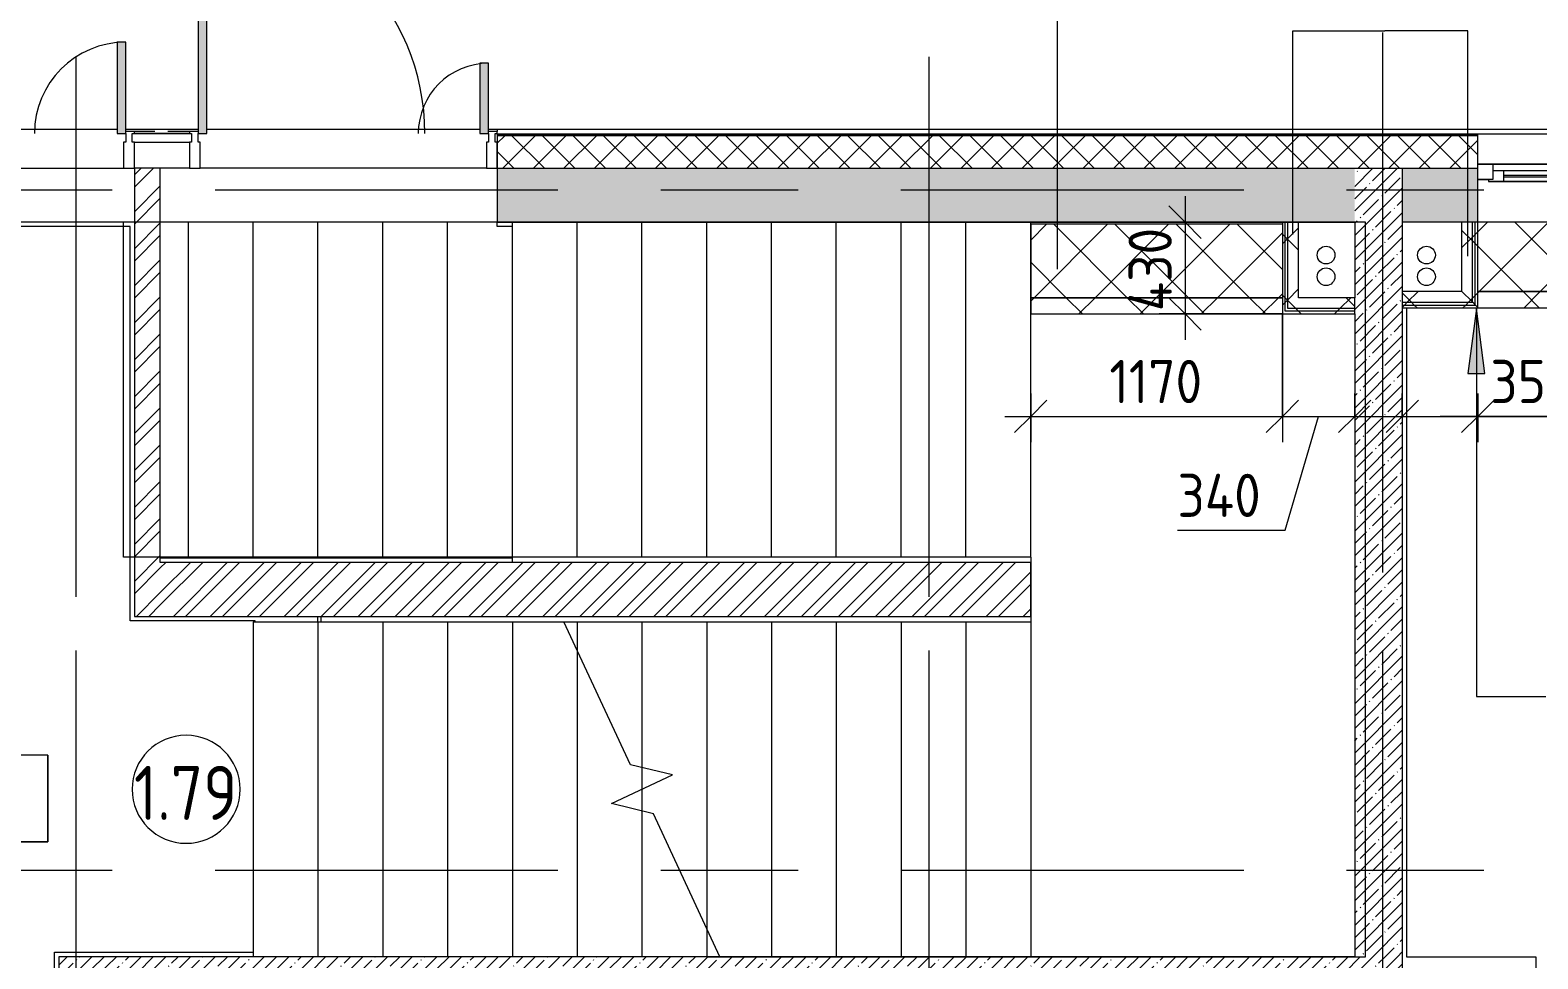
# Model space of a CAD drawing. Header units: millimetres. Extents: x 81368 to 286493, y -8553 to 29000.
# Drawn here: x 94448 to 101428, y 17740 to 22039 of the extents above; entities that cross this region are included whole.
import ezdxf

# ---------------------------------------------------------------- set-up
doc = ezdxf.new("R2010")
doc.units = ezdxf.units.MM
doc.linetypes.add('200_ШТРИХ__ш1_п0_6_', pattern=[160, 100, -60])
doc.linetypes.add('Осевая', pattern=[3175, 635, -476.25, 1587.5, -476.25])
for name, color, linetype, lineweight in [('A-ANNO-DIMS', 7, 'Continuous', 9), ('A-ANNO-DIMS-100', 7, 'Continuous', 9), ('A-AREA-IDEN', 7, 'Continuous', 9), ('A-DETL', 7, 'Continuous', 9), ('A-DETL-MBND-1', 7, '200_ШТРИХ__ш1_п0_6_', 9), ('A-GLAZ', 7, 'Continuous', 9), ('A-GLAZ-CWMG', 7, 'Continuous', 9), ('A-WALL', 7, 'Continuous', 9), ('A-WALL-1', 7, 'Continuous', 13), ('A-WALL-IDEN', 7, 'Continuous', 9), ('G-ANNO-DIMS', 7, 'Continuous', 9), ('I-WALL', 7, 'Continuous', 9), ('S-STRS', 7, 'Continuous', 9), ('S-STRS-MBND', 7, 'Continuous', 9), ('Оси', 7, 'Continuous', 9), ('Оси-2', 7, 'Осевая', 9)]:
    doc.layers.add(name, color=color, linetype=linetype, lineweight=lineweight)
for name, color, linetype, lineweight, true_color in [('A-DOOR-1', 7, 'Continuous', 9, 0xaaaaaa), ('A-DOOR-2', 7, 'Continuous', 9, 0xe2e2e2), ('A-FLOR-1', 7, 'Continuous', 9, 0xaaaaaa), ('A-WALL-2', 7, 'Continuous', 13, 0x008040), ('A-WALL-3', 7, 'Continuous', 9, 0xff80c0), ('G-ANNO-TEXT-1', 7, 'Continuous', 9, 0x3c3c3c), ('I-WALL-2', 7, 'Continuous', 9, 0x008040)]:
    doc.layers.add(name, color=color, linetype=linetype, lineweight=lineweight, true_color=true_color)
doc.styles.add('GOST Common', font='GOST_Common.ttf', dxfattribs={"width": 0.9, "height": 250})
doc.styles.add('ISOCPEUR_1', font='isocpeur.ttf', dxfattribs={"width": 0.9, "height": 200})
doc.dimstyles.new('ISO-2_0_0_9К_Средний_округл2', dxfattribs={"dimscale": 304.8, "dimtxt": 199.196235, "dimasz": 0.492126, "dimexe": 0.393701, "dimexo": 0, "dimgap": 0, "dimtad": 1, "dimdec": 0, "dimrnd": 10, "dimzin": 0, "dimdsep": 46, "dimtxsty": 'ISOCPEUR_1', "dimblk1": 'OBLIQUE', "dimblk2": 'OBLIQUE', "dimsah": 1, "dimcen": 0.09, "dimdle": 0.393701, "dimazin": 0, "dimtfac": 1, "dimtdec": 4, "dimtix": 1, "dimtmove": 0, "dimatfit": 3, "dimfxl": 1, "dimtvp": 1, "dimtolj": 1, "dimtzin": 0, "dimarcsym": 2})
doc.dimstyles.new('ISO-2_0_0_9К_Средний_округл2_1', dxfattribs={"dimscale": 304.8, "dimtxt": 199.196235, "dimasz": 0.492126, "dimexe": 0.393701, "dimexo": 0, "dimgap": 0, "dimtad": 1, "dimdec": 0, "dimrnd": 10, "dimzin": 0, "dimdsep": 46, "dimtxsty": 'ISOCPEUR_1', "dimblk1": 'OBLIQUE', "dimblk2": 'OBLIQUE', "dimsah": 1, "dimcen": 0.09, "dimdle": 0.393701, "dimazin": 0, "dimtfac": 1, "dimtdec": 4, "dimtix": 1, "dimtmove": 1, "dimatfit": 3, "dimfxl": 1, "dimtvp": 1, "dimtolj": 1, "dimtzin": 0, "dimarcsym": 2})
pattern_1 = [(45, (0, 0), (-57.024626, 57.024626), []), (45, (57.025, 0), (-57.024626, 57.024626), [100.806, -20.161, 3.353, -16.808])]
pattern_2 = [(45, (0, 0), (-85.53659, 85.53659), []), (45, (57.02, 0), (-85.53659, 85.53659), [])]
pattern_3 = [(45, (0, 0), (-141.42136, 141.42136), []), (135, (0, 0), (-141.42136, -141.42136), [])]
pattern_4 = [(225, (225675.04, 20845.03), (141.42136, -141.42136), []), (315, (225675.04, 20845.03), (141.42136, 141.42136), [])]

# ---------------------------------------------------------------- blocks, each defined once
blk = doc.blocks.new('120_Окно_СКБ_2Ст_Фрамуга сверху - 120_Окно_СКБ_2Ст_2300х2500_h_ ДОО-23103760-План монтажа стен и перегородок 1 этажа в осях 23_1-33')
at = {"layer": 'A-GLAZ'}
for p, q in [((-1150, -127), (-1150, -57)), ((-1150, -57), (-1080, -57)), ((1150, -57), (-1150, -57)), ((-1080, -57), (-1080, -127)), ((-1080, -57), (1080, -57)), ((520, -127), (520, -57)), ((520, -57), (590, -57)), ((590, -57), (590, -127)), ((1080, -127), (1080, -57)), ((1080, -57), (1150, -57)), ((1150, -57), (1150, -127)), ((-1080, -127), (-1150, -127)), ((-1150, -127), (-1100, -127)), ((-1080, -127), (-1100, -127)), ((-1100, -127), (-1100, -137)), ((-1100, -137), (540, -137)), ((540, -137), (-1100, -137)), ((520, -87), (-1080, -87)), ((-1080, -87), (-1080, -127)), ((-1030, -137), (-1030, -87)), ((-1030, -107), (470, -107)), ((470, -117), (-1030, -117)), ((470, -137), (470, -87)), ((520, -127), (520, -87)), ((590, -127), (520, -127)), ((540, -127), (520, -127)), ((540, -127), (570, -127)), ((540, -127), (570, -127)), ((540, -137), (540, -127)), ((590, -127), (570, -127)), ((570, -127), (570, -137)), ((570, -137), (1100, -137)), ((1100, -137), (570, -137)), ((1080, -87), (590, -87)), ((590, -87), (590, -127)), ((640, -137), (640, -87)), ((640, -107), (1030, -107)), ((1030, -117), (640, -117)), ((1030, -137), (1030, -87)), ((1080, -127), (1080, -87)), ((1150, -127), (1080, -127)), ((1100, -127), (1080, -127)), ((1100, -127), (1150, -127)), ((1100, -137), (1100, -127))]:
    blk.add_line(p, q, dxfattribs=at)
blk = doc.blocks.new('DRS_ДПУ_распашная__2Ст_Прямоугольная1 - ВН-4_ Нр_ДО_1500х2200 глухая-26741401-План монтажа стен и перегородок 1 этажа в осях 23_1-33')
at = {"layer": 'A-DOOR-2'}
for points in [[(-730, 0), (-730, 1050), (-770, 1050), (-770, 0)], [(730, 0), (770, 0), (770, 423.1), (730, 423.1)]]:
    blk.add_hatch(color=256, dxfattribs=at).paths.add_polyline_path(points)
at = {"layer": 'A-DOOR-1'}
for p, q in [((-770, 1050), (-770, 0)), ((-730, 1050), (-770, 1050)), ((-730, 0), (-730, 1050)), ((770, 423.1), (730, 423.1)), ((730, 423.1), (730, 0)), ((770, 0), (770, 423.1)), ((-770, 0), (-730, 0)), ((730, 0), (770, 0))]:
    blk.add_line(p, q, dxfattribs=at)
for centre, radius, start, end in [((-770, 0), 1050, 360, 90), ((770, 0), 423.1, 90, 180)]:
    blk.add_arc(centre, radius, start, end, dxfattribs=at)
blk = doc.blocks.new('Прямоугольный импост - Импост структурный с накладкой - 170мм-22855209-План монтажа стен и перегородок 1 этажа в осях 23_1-33')
at = {"layer": 'A-GLAZ-CWMG'}
for p, q in [((-50, 40), (-50, 160)), ((-50, 160), (0, 160)), ((0, 160), (0, 40)), ((-40, 40), (-50, 40)), ((-40, 0), (-40, 40)), ((-10, 40), (-10, 0)), ((0, 40), (-10, 40)), ((-10, 0), (0, 0)), ((0, 0), (0, -10)), ((0, -10), (-40, -10))]:
    blk.add_line(p, q, dxfattribs=at)
blk = doc.blocks.new('PNS_Панель прямоугольная - Нр_Металл - 40мм-23713233-План монтажа стен и перегородок 1 этажа в осях 23_1-33')
at = {"layer": 'A-GLAZ'}
for p, q in [((-137.5, 0), (137.5, 0)), ((127.5, 0), (-127.5, 0)), ((-127.5, -40), (127.5, -40))]:
    blk.add_line(p, q, dxfattribs=at)
blk = doc.blocks.new('Прямоугольный импост - Импост структурный с накладкой - 170мм-22855551-План монтажа стен и перегородок 1 этажа в осях 23_1-33')
at = {"layer": 'A-DETL-MBND-1'}
blk.add_line((95185, 21570), (94930, 21570), dxfattribs=at)
blk = doc.blocks.new('Прямоугольный импост - Импост структурный с накладкой - 170мм-22855665-План монтажа стен и перегородок 1 этажа в осях 23_1-33')
at = {"layer": 'A-GLAZ-CWMG'}
for p, q in [((-25, 40), (-25, 160)), ((-25, 160), (25, 160)), ((25, 160), (25, 40)), ((-15, 40), (-25, 40)), ((-25, -10), (-25, 0)), ((-25, 0), (-15, 0)), ((-15, 0), (-15, 40)), ((15, 40), (15, 0)), ((25, 40), (15, 40)), ((15, -10), (-25, -10))]:
    blk.add_line(p, q, dxfattribs=at)
blk = doc.blocks.new('Прямоугольный импост - Импост структурный с накладкой - 170мм-V14-План монтажа стен и перегородок 1 этажа в осях 23_1-33')
at = {"layer": 'A-GLAZ-CWMG'}
for p, q in [((-25, 40), (-25, 160)), ((-25, 160), (25, 160)), ((25, 160), (25, 40)), ((-15, 40), (-25, 40)), ((-15, 0), (-15, 40)), ((15, 40), (15, 0)), ((25, 40), (15, 40)), ((15, 0), (25, 0)), ((25, 0), (25, -10)), ((25, -10), (-15, -10))]:
    blk.add_line(p, q, dxfattribs=at)
blk = doc.blocks.new('DRS_ДПУ_распашная__2Ст_Прямоугольная1 - ВН-4_ Нр_ДО_1500х2200 глухая-26857260-План монтажа стен и перегородок 1 этажа в осях 23_1-33')
at = {"layer": 'A-DOOR-2'}
for points in [[(-632.5, 0), (-632.5, 1050), (-672.5, 1050), (-672.5, 0)], [(632.5, 0), (672.5, 0), (672.5, 325.6), (632.5, 325.6)]]:
    blk.add_hatch(color=256, dxfattribs=at).paths.add_polyline_path(points)
at = {"layer": 'A-DOOR-1'}
for p, q in [((-672.5, 1050), (-672.5, 0)), ((-632.5, 1050), (-672.5, 1050)), ((-632.5, 0), (-632.5, 1050)), ((672.5, 325.6), (632.5, 325.6)), ((632.5, 325.6), (632.5, 0)), ((672.5, 0), (672.5, 325.6)), ((-672.5, 0), (-632.5, 0)), ((632.5, 0), (672.5, 0))]:
    blk.add_line(p, q, dxfattribs=at)
for centre, radius, start, end in [((-672.5, 0), 1050, 360, 90), ((672.5, 0), 325.6, 90, 180)]:
    blk.add_arc(centre, radius, start, end, dxfattribs=at)
blk = doc.blocks.new('Зашивка приборов отопления - Зашивка приборов отопления-33267402-План монтажа стен и перегородок 1 этажа в осях 23_1-33')
at = {"layer": 'A-WALL-3'}
h = blk.add_hatch(dxfattribs=at)
h.set_pattern_fill('FP_63', color=256, style=0, pattern_type=2)
h.set_pattern_definition(pattern_3)
h.paths.add_polyline_path([(107828.2, 20829), (108150, 20829), (108150, 21150), (106050, 21150), (106050, 20900), (105550, 20900), (105550, 21150), (101150, 21150), (101150, 20829), (107662, 20829)])
h = blk.add_hatch(dxfattribs=at)
h.set_pattern_fill('FP_63', color=256, style=0, pattern_type=2)
h.set_pattern_definition(pattern_3)
h.paths.add_polyline_path([(104836.7, 20754), (108150, 20754), (108150, 20829), (101150, 20829), (101150, 20754), (104670.5, 20754)])
for p, q in [((103450, 21150), (101150, 21150)), ((101150, 20829), (108150, 20829)), ((108150, 20829), (101150, 20829)), ((101150, 20754), (108150, 20754))]:
    blk.add_line(p, q, dxfattribs=at)
blk = doc.blocks.new('Зашивка приборов отопления32 - Зашивка приборов отопления-33323791-План монтажа стен и перегородок 1 этажа в осях 23_1-33')
at = {"layer": 'A-WALL-3'}
h = blk.add_hatch(dxfattribs=at)
h.set_pattern_fill('FP_65', color=256, style=0, pattern_type=2)
h.set_pattern_definition(pattern_4)
h.paths.add_polyline_path([(125430, 120), (125430, 45), (126595, 45), (126595, 120), (125491.8, 120)])
h = blk.add_hatch(dxfattribs=at)
h.set_pattern_fill('FP_65', color=256, style=0, pattern_type=2)
h.set_pattern_definition(pattern_4)
h.paths.add_polyline_path([(125824.2, 45), (125430, 45), (125430, -295), (126595, -295), (126595, 45), (126156.6, 45)])
for p, q in [((126595, 120), (125430, 120)), ((126595, 45), (126595, 120)), ((126595, 45), (125430, 45)), ((125430, 45), (126595, 45)), ((126595, -295), (126595, 45)), ((125430, -295), (126595, -295))]:
    blk.add_line(p, q, dxfattribs=at)
blk = doc.blocks.new('Марка_Помещения - Номер-25198446-План монтажа стен и перегородок 1 этажа в осях 23_1-33')
at = {"layer": 'A-AREA-IDEN'}
for start, end in [(360, 180), (180, 360)]:
    blk.add_arc((0, 0), 2.5, start, end, dxfattribs=at)
blk = doc.blocks.new('DIMBLOCK48-План монтажа стен и перегородок 1 этажа в осях 23_1-33')
at = {"layer": 'A-ANNO-DIMS-100', "lineweight": 20}
for p, q in [((99794.5, 21150), (99719.5, 21225)), ((99794.5, 21150), (99869.5, 21075)), ((99794.5, 20725), (99719.5, 20800)), ((99794.5, 20725), (99869.5, 20650))]:
    blk.add_line(p, q, dxfattribs=at)
at = {"layer": 'A-ANNO-DIMS-100'}
for p, q in [((99794.5, 21270), (99794.5, 20605)), ((99900.5, 21150), (99674.5, 21150)), ((99794.5, 21150), (99900.5, 21150)), ((100245, 20725), (99674.5, 20725)), ((99794.5, 20725), (100245, 20725))]:
    blk.add_line(p, q, dxfattribs=at)
at = {"layer": 'A-ANNO-DIMS-100', "color": 0, "insert": (99533.2, 20738.3), "char_height": 200, "width": 478.071, "attachment_point": 1, "rotation": 90, "line_spacing_factor": 1.149209, "style": 'ISOCPEUR_1'}
blk.add_mtext('430', dxfattribs=at)
blk = doc.blocks.new('_Oblique')
at = {"color": 0, "linetype": 'ByBlock', "lineweight": -2}
blk.add_line((-0.5, -0.5), (0.5, 0.5), dxfattribs=at)
blk = doc.blocks.new('DIMBLOCK49-План монтажа стен и перегородок 1 этажа в осях 23_1-33')
at = {"layer": 'A-ANNO-DIMS-100'}
for p, q in [((100245, 20725), (100245, 20131.1)), ((100245, 20251.1), (100245, 20725)), ((99080, 20357.2), (99080, 20131.1)), ((99080, 20251.1), (99080, 20357.2)), ((98960, 20251.1), (100245, 20251.1))]:
    blk.add_line(p, q, dxfattribs=at)
at = {"layer": 'A-ANNO-DIMS-100', "lineweight": 20}
for p, q in [((99080, 20251.1), (99155, 20326.1)), ((100245, 20251.1), (100320, 20326.1)), ((99080, 20251.1), (99005, 20176.1)), ((100245, 20251.1), (100170, 20176.1))]:
    blk.add_line(p, q, dxfattribs=at)
at = {"layer": 'A-ANNO-DIMS-100', "color": 0, "insert": (99444.2, 20512.4), "char_height": 200, "width": 524.039, "attachment_point": 1, "line_spacing_factor": 1.149209, "style": 'ISOCPEUR_1'}
blk.add_mtext('1170', dxfattribs=at)
blk = doc.blocks.new('DIMBLOCK50-План монтажа стен и перегородок 1 этажа в осях 23_1-33')
at = {"layer": 'A-ANNO-DIMS-100'}
for p, q in [((100245, 20725), (100245, 20131.1)), ((100245, 20251.1), (100245, 20725)), ((100580, 20357.2), (100580, 20131.1)), ((100580, 20251.1), (100580, 20357.2)), ((100245, 20251.1), (100700, 20251.1)), ((100258, 19724), (100412.5, 20251.1)), ((99759.6, 19724), (100258, 19724))]:
    blk.add_line(p, q, dxfattribs=at)
at = {"layer": 'A-ANNO-DIMS-100', "lineweight": 20}
for p, q in [((100245, 20251.1), (100320, 20326.1)), ((100580, 20251.1), (100655, 20326.1)), ((100245, 20251.1), (100170, 20176.1)), ((100580, 20251.1), (100505, 20176.1))]:
    blk.add_line(p, q, dxfattribs=at)
at = {"layer": 'A-ANNO-DIMS-100', "color": 0, "insert": (99759.6, 19985.3), "char_height": 200, "width": 478.071, "attachment_point": 1, "line_spacing_factor": 1.149209, "style": 'ISOCPEUR_1'}
blk.add_mtext('340', dxfattribs=at)
blk = doc.blocks.new('Высотные отметки - 10х4_h_-17668695-План монтажа стен и перегородок 1 этажа в осях 23_1-33')
at = {"layer": 'G-ANNO-DIMS'}
for p, q in [((-5, 4), (-5, 0)), ((5, 4), (-5, 4)), ((5, 4), (-5, 4)), ((-5, 4), (-5, 0)), ((5, 4), (5, 0)), ((5, 0), (5, 4)), ((5, 0), (-5, 0)), ((-5, 0), (5, 0))]:
    blk.add_line(p, q, dxfattribs=at)
blk = doc.blocks.new('DIMBLOCK51-План монтажа стен и перегородок 1 этажа в осях 23_1-33')
at = {"layer": 'A-ANNO-DIMS-100'}
for p, q in [((100800, 20357.2), (100800, 20131.1)), ((100800, 20251.1), (100800, 20357.2)), ((101150, 20357.2), (101150, 20131.1)), ((101150, 20251.1), (101150, 20357.2)), ((100680, 20251.1), (101150, 20251.1)), ((101107.7, 20251.1), (100975, 20251.1)), ((101586.9, 20251.1), (101107.7, 20251.1))]:
    blk.add_line(p, q, dxfattribs=at)
at = {"layer": 'A-ANNO-DIMS-100', "lineweight": 20}
for p, q in [((100800, 20251.1), (100875, 20326.1)), ((101150, 20251.1), (101225, 20326.1)), ((100800, 20251.1), (100725, 20176.1)), ((101150, 20251.1), (101075, 20176.1))]:
    blk.add_line(p, q, dxfattribs=at)
at = {"layer": 'A-ANNO-DIMS-100', "color": 0, "insert": (101207.7, 20512.4), "char_height": 200, "width": 455.087, "attachment_point": 1, "line_spacing_factor": 1.149209, "style": 'ISOCPEUR_1'}
blk.add_mtext('350', dxfattribs=at)
blk = doc.blocks.new('DIMBLOCK52-План монтажа стен и перегородок 1 этажа в осях 23_1-33')
at = {"layer": 'A-ANNO-DIMS-100'}
for p, q in [((105550, 20578), (105550, 20131.1)), ((105550, 20251.1), (105550, 20578)), ((101150, 20357.2), (101150, 20131.1)), ((101150, 20251.1), (101150, 20357.2)), ((101150, 20251.1), (105550, 20251.1))]:
    blk.add_line(p, q, dxfattribs=at)
at = {"layer": 'A-ANNO-DIMS-100', "lineweight": 20}
for p, q in [((101150, 20251.1), (101225, 20326.1)), ((105550, 20251.1), (105625, 20326.1)), ((101150, 20251.1), (101075, 20176.1)), ((105550, 20251.1), (105475, 20176.1))]:
    blk.add_line(p, q, dxfattribs=at)
at = {"layer": 'A-ANNO-DIMS-100', "color": 0, "insert": (103078, 20512.4), "char_height": 200, "width": 652.751, "attachment_point": 1, "line_spacing_factor": 1.149209, "style": 'ISOCPEUR_1'}
blk.add_mtext('4400', dxfattribs=at)

msp = doc.modelspace()

# ---------------------------------------------------------------- hatches: boundary and pattern name
at = {"layer": 'A-WALL'}
h = msp.add_hatch(dxfattribs=at)
h.set_pattern_fill('FP_5', color=256, style=0, pattern_type=2)
h.set_pattern_definition([(45, (0, 0), (-70.71068, 70.71068), []), (135, (0, 0), (-70.71068, -70.71068), [])])
h.paths.add_polyline_path([(111235.1, 21400), (111126.6, 21550), (110941.5, 21550), (111050, 21400), (111152.1, 21400)])
h.paths.add_polyline_path([(110803.2, 21400), (110694.6, 21550), (109950, 21550), (109950, 21400), (110487.3, 21400)])
h.paths.add_polyline_path([(108825.4, 21400), (109050, 21400), (109050, 21550), (107750, 21550), (107750, 21400), (108493, 21400)])
h.paths.add_polyline_path([(106850, 21400), (106850, 21550), (105550, 21550), (105550, 21400), (106831, 21400)])
h.paths.add_polyline_path([(104650, 21400), (104650, 21550), (103450, 21550), (103450, 21400), (104504.3, 21400)])
h.paths.add_polyline_path([(101150, 21400), (101150, 21550), (96610, 21550), (96610, 21400), (100800, 21400)])
h.paths.add_polyline_path([(93310, 21400), (93310, 21550), (93060, 21550), (93060, 21400), (93203, 21400)])
at = {"layer": 'G-ANNO-TEXT-1'}
msp.add_hatch(color=256, dxfattribs=at).paths.add_polyline_path([(101143.5, 20750.2), (101104.1, 20450.2), (101183, 20450.2)])
at = {"layer": 'I-WALL'}
h = msp.add_hatch(dxfattribs=at)
h.set_pattern_fill('FP_2', color=256, style=0, pattern_type=2)
h.set_pattern_definition(pattern_1)
h.paths.add_polyline_path([(100349.4, 21150), (100580, 21150), (100580, 21400), (96610, 21400), (96610, 21150), (100183.2, 21150)])
h.paths.add_polyline_path([(93310, 21150), (93310, 21400), (93060, 21400), (93060, 21150), (93203, 21150)])
h = msp.add_hatch(dxfattribs=at)
h.set_pattern_fill('FP_40', color=256, style=0, pattern_type=2)
h.set_pattern_definition(pattern_2)
h.paths.add_polyline_path([(95050, 19325), (95050, 21400), (94930, 21400), (94930, 19325)])
h = msp.add_hatch(dxfattribs=at)
h.set_pattern_fill('FP_2', color=256, style=0, pattern_type=2)
h.set_pattern_definition(pattern_1)
h.paths.add_polyline_path([(100580, 17750), (100800, 17750), (100800, 21400), (100580, 21400), (100580, 18488.4)])
h = msp.add_hatch(dxfattribs=at)
h.set_pattern_fill('FP_2', color=256, style=0, pattern_type=2)
h.set_pattern_definition(pattern_1)
h.paths.add_polyline_path([(110350, 21150), (110350, 21400), (109950, 21400), (109950, 21150), (110154.9, 21150)])
h.paths.add_polyline_path([(109050, 21150), (109050, 21400), (107750, 21400), (107750, 21150), (108991.6, 21150)])
h.paths.add_polyline_path([(106850, 21150), (106850, 21400), (106050, 21400), (106050, 21150), (106831, 21150)])
h.paths.add_polyline_path([(104650, 21150), (104650, 21400), (103450, 21400), (103450, 21150), (104504.3, 21150)])
h.paths.add_polyline_path([(100800, 21150), (101150, 21150), (101150, 21400), (100800, 21400)])
h = msp.add_hatch(dxfattribs=at)
h.set_pattern_fill('FP_40', color=256, style=0, pattern_type=2)
h.set_pattern_definition(pattern_2)
h.paths.add_polyline_path([(99080, 19325), (99080, 19575), (95050, 19575), (95050, 19325), (97856.5, 19325)])
h = msp.add_hatch(dxfattribs=at)
h.set_pattern_fill('FP_2', color=256, style=0, pattern_type=2)
h.set_pattern_definition(pattern_1)
h.paths.add_polyline_path([(94800, 13620), (94800, 17750), (94580, 17750), (94580, 13620)])
h = msp.add_hatch(dxfattribs=at)
h.set_pattern_fill('FP_2', color=256, style=0, pattern_type=2)
h.set_pattern_definition(pattern_1)
h.paths.add_polyline_path([(100108, 17530), (100800, 17530), (100800, 17750), (94800, 17750), (94800, 17530), (98720, 17530)])
at = {"layer": 'I-WALL-2'}
h = msp.add_hatch(dxfattribs=at)
h.set_pattern_fill('FP_63', color=256, style=0, pattern_type=2)
h.set_pattern_definition(pattern_3)
h.paths.add_polyline_path([(100257.5, 20725), (100257.5, 21150), (100245, 21150), (100245, 20725)])
h = msp.add_hatch(dxfattribs=at)
h.set_pattern_fill('FP_63', color=256, style=0, pattern_type=2)
h.set_pattern_definition(pattern_3)
h.paths.add_polyline_path([(100270, 20737.5), (100270, 21150), (100257.5, 21150), (100257.5, 20737.5)])
h = msp.add_hatch(dxfattribs=at)
h.set_pattern_fill('FP_63', color=256, style=0, pattern_type=2)
h.set_pattern_definition(pattern_3)
h.paths.add_polyline_path([(100270, 20750), (100320, 20750), (100320, 21150), (100270, 21150), (100270, 20771.9)])
h = msp.add_hatch(dxfattribs=at)
h.set_pattern_fill('FP_63', color=256, style=0, pattern_type=2)
h.set_pattern_definition(pattern_3)
h.paths.add_polyline_path([(101125, 20779), (101125, 21150), (101075, 21150), (101075, 20779)])
h = msp.add_hatch(dxfattribs=at)
h.set_pattern_fill('FP_63', color=256, style=0, pattern_type=2)
h.set_pattern_definition(pattern_3)
h.paths.add_polyline_path([(101137.5, 20766.5), (101137.5, 21150), (101125, 21150), (101125, 20766.5)])
h = msp.add_hatch(dxfattribs=at)
h.set_pattern_fill('FP_63', color=256, style=0, pattern_type=2)
h.set_pattern_definition(pattern_3)
h.paths.add_polyline_path([(101150, 20754), (101150, 21150), (101137.5, 21150), (101137.5, 20754)])
h = msp.add_hatch(dxfattribs=at)
h.set_pattern_fill('FP_63', color=256, style=0, pattern_type=2)
h.set_pattern_definition(pattern_3)
h.paths.add_polyline_path([(100800, 20779), (101075, 20779), (101075, 20829), (100800, 20829)])
h = msp.add_hatch(dxfattribs=at)
h.set_pattern_fill('FP_63', color=256, style=0, pattern_type=2)
h.set_pattern_definition(pattern_3)
h.paths.add_polyline_path([(100580, 20725), (100580, 20737.5), (100257.5, 20737.5), (100257.5, 20725), (100515.6, 20725)])
h = msp.add_hatch(dxfattribs=at)
h.set_pattern_fill('FP_63', color=256, style=0, pattern_type=2)
h.set_pattern_definition(pattern_3)
h.paths.add_polyline_path([(100349.4, 20737.5), (100580, 20737.5), (100580, 20750), (100270, 20750), (100270, 20737.5), (100320, 20737.5)])
h = msp.add_hatch(dxfattribs=at)
h.set_pattern_fill('FP_63', color=256, style=0, pattern_type=2)
h.set_pattern_definition(pattern_3)
h.paths.add_polyline_path([(100349.4, 20750), (100580, 20750), (100580, 20800), (100320, 20800), (100320, 20750)])
h = msp.add_hatch(dxfattribs=at)
h.set_pattern_fill('FP_63', color=256, style=0, pattern_type=2)
h.set_pattern_definition(pattern_3)
h.paths.add_polyline_path([(100800, 20766.5), (101125, 20766.5), (101125, 20779), (100800, 20779)])
h = msp.add_hatch(dxfattribs=at)
h.set_pattern_fill('FP_63', color=256, style=0, pattern_type=2)
h.set_pattern_definition(pattern_3)
h.paths.add_polyline_path([(100848, 20754), (101137.5, 20754), (101137.5, 20766.5), (100800, 20766.5), (100800, 20754)])

# ---------------------------------------------------------------- linework, layer by layer
at = {"layer": 'A-DETL'}
for centre in [(100447.4, 20997.6), (100912.4, 20997.6), (100447.4, 20897.6), (100912.4, 20897.6)]:
    msp.add_circle(centre, 41, dxfattribs=at)
at = {"layer": 'A-FLOR-1'}
for p, q in [((95185, 21400), (95050, 21400)), ((96560, 21400), (95235, 21400)), ((94910, 21130), (93050, 21130)), ((94930, 21150), (93310, 21150)), ((94910, 19304), (94910, 21130)), ((96610, 21129.5), (96610, 21150)), ((96680, 21129.5), (96610, 21129.5)), ((96680, 19575), (96680, 21129.5)), ((100820, 20754), (100820, 17750)), ((95050, 19595.5), (96680, 19595.5)), ((95490, 19304), (94910, 19304)), ((95490, 19300), (95490, 19304)), ((95780, 19300), (95780, 19325)), ((95795, 19300), (95795, 19325)), ((94560, 13620), (94560, 17770.5)), ((94560, 17770.5), (95480, 17770.5)), ((100820, 17750), (101418, 17750)), ((101418, 17750), (101418, 15165))]:
    msp.add_line(p, q, dxfattribs=at)
at = {"layer": 'A-WALL'}
for p, q in [((93390, 21580), (94850, 21580)), ((94890, 21580), (95225, 21580)), ((95265, 21580), (96530, 21580)), ((96570, 21580), (111141.9, 21580)), ((96610, 21580), (96610, 21570)), ((96610, 21560), (96610, 21400)), ((105550, 21558), (96610, 21558)), ((101150, 21400), (101150, 21558)), ((100580, 21400), (100800, 21400))]:
    msp.add_line(p, q, dxfattribs=at)
at = {"layer": 'A-WALL-1'}
for p, q in [((101150, 21553), (96610, 21553)), ((101150, 21550), (96610, 21550)), ((96610, 21400), (100580, 21400)), ((100800, 21400), (101150, 21400))]:
    msp.add_line(p, q, dxfattribs=at)
at = {"layer": 'A-WALL-2'}
for p, q in [((100257.5, 20737.5), (100257.5, 21150)), ((100270, 20750), (100270, 21150)), ((101125, 20779), (101125, 21150)), ((101137.5, 20766.5), (101137.5, 21150)), ((100800, 20829), (100800, 20754)), ((100580, 20737.5), (100257.5, 20737.5)), ((100580, 20750), (100270, 20750)), ((100580, 20725), (100580, 20800)), ((100800, 20779), (101125, 20779)), ((100800, 20766.5), (101137.5, 20766.5))]:
    msp.add_line(p, q, dxfattribs=at)
at = {"layer": 'A-WALL-IDEN'}
for p, q in [((99204.5, 20932.5), (99204.5, 22367.3)), ((100293.6, 22036.2), (100719, 22036.2)), ((100293.6, 21092.2), (100293.6, 22036.2)), ((101103.2, 22036.2), (100719, 22036.2)), ((101103.2, 20992.1), (101103.2, 22036.2))]:
    msp.add_line(p, q, dxfattribs=at)
at = {"layer": 'G-ANNO-TEXT-1'}
for p, q in [((101143.5, 20750.2), (101104.1, 20450.2)), ((101183, 20450.2), (101143.5, 20750.2)), ((101143.5, 20750.2), (101143.5, 18953.7)), ((101104.1, 20450.2), (101183, 20450.2)), ((101143.5, 18953.7), (101399.8, 18953.7)), ((101399.8, 18953.7), (101465.3, 18953.7))]:
    msp.add_line(p, q, dxfattribs=at)
at = {"layer": 'I-WALL'}
for p, q in [((93360, 21400), (94880, 21400)), ((95050, 21400), (94930, 21400)), ((94930, 21400), (94930, 19325)), ((95050, 19575), (95050, 21400)), ((96610, 21400), (96610, 21150)), ((100800, 21400), (100800, 20829)), ((96610, 21150), (100580, 21150)), ((100580, 21150), (100580, 20800)), ((105550, 21150), (100800, 21150)), ((100800, 20754), (100800, 17530)), ((100580, 20725), (100580, 17750)), ((99080, 19575), (95050, 19575)), ((99080, 19325), (99080, 19575)), ((94930, 19325), (99080, 19325)), ((94580, 17750), (94580, 13620)), ((100580, 17750), (94580, 17750))]:
    msp.add_line(p, q, dxfattribs=at)
at = {"layer": 'I-WALL-2'}
for p, q in [((101150, 20754), (101150, 21400)), ((100245, 21150), (100245, 20725)), ((100320, 20800), (100320, 21150)), ((101075, 21150), (101075, 20829)), ((101075, 20829), (100800, 20829)), ((100580, 20800), (100320, 20800)), ((100800, 20754), (101150, 20754)), ((100245, 20725), (100580, 20725))]:
    msp.add_line(p, q, dxfattribs=at)
at = {"layer": 'S-STRS'}
for p, q in [((96680, 19600), (96680, 21150)), ((96980, 19600), (96980, 21150)), ((96980, 19600), (96980, 21150)), ((97280, 19600), (97280, 21150)), ((97280, 19600), (97280, 21150)), ((97580, 19600), (97580, 21150)), ((97580, 19600), (97580, 21150)), ((97880, 19600), (97880, 21150)), ((97880, 19600), (97880, 21150)), ((98180, 19600), (98180, 21150)), ((98180, 19600), (98180, 21150)), ((98480, 19600), (98480, 21150)), ((98480, 19600), (98480, 21150)), ((98780, 19600), (98780, 21150)), ((98780, 19600), (98780, 21150)), ((99080, 21140), (99080, 21150)), ((99080, 21140), (99080, 21150)), ((99080, 19600), (99080, 20725)), ((99080, 19600), (99080, 20725)), ((96980, 19600), (96680, 19600)), ((97280, 19600), (96980, 19600)), ((97580, 19600), (97280, 19600)), ((97880, 19600), (97580, 19600)), ((98180, 19600), (97880, 19600)), ((98480, 19600), (98180, 19600)), ((98780, 19600), (98480, 19600)), ((99080, 19600), (98780, 19600)), ((99080, 19600), (99080, 19575)), ((95480, 19300), (95480, 17750)), ((95480, 19300), (95780, 19300)), ((95480, 19300), (95480, 17750)), ((95780, 19300), (96080, 19300)), ((95780, 19300), (95780, 17750)), ((95780, 19300), (95780, 17750)), ((96080, 19300), (96380, 19300)), ((96080, 19300), (96080, 17750)), ((96080, 19300), (96080, 17750)), ((96380, 19300), (96680, 19300)), ((96380, 19300), (96380, 17750)), ((96380, 19300), (96380, 17750)), ((96680, 19300), (96918.6, 19300)), ((96680, 19300), (96680, 17750)), ((96680, 19300), (96680, 17750)), ((96918.6, 19300), (96980, 19300)), ((96980, 19300), (97280, 19300)), ((96980, 19300), (96980, 19168.4)), ((96980, 19300), (96980, 19168.4)), ((97280, 19300), (97580, 19300)), ((97280, 19300), (97280, 18625.4)), ((97280, 19300), (97280, 18625.4)), ((97580, 19300), (97880, 19300)), ((97580, 19300), (97580, 17881.6)), ((97580, 19300), (97580, 17881.6)), ((97880, 19300), (98180, 19300)), ((97880, 19300), (97880, 17750)), ((97880, 19300), (97880, 17750)), ((98180, 19300), (98480, 19300)), ((98180, 19300), (98180, 17750)), ((98180, 19300), (98180, 17750)), ((98480, 19300), (98780, 19300)), ((98480, 19300), (98480, 17750)), ((98480, 19300), (98480, 17750)), ((98780, 19300), (99080, 19300)), ((98780, 19300), (98780, 17750)), ((98780, 19300), (98780, 17750)), ((99080, 19325), (99080, 19300)), ((99080, 19300), (99080, 17750)), ((96980, 19168.4), (96980, 17750)), ((96980, 19168.4), (96980, 17750)), ((97280, 18625.4), (97280, 18525)), ((97280, 18625.4), (97280, 18525)), ((97280, 18525), (97280, 18424.6)), ((97280, 18525), (97280, 18424.6)), ((97280, 18424.6), (97280, 17750)), ((97280, 18424.6), (97280, 17750)), ((97580, 17881.6), (97580, 17750)), ((97580, 17881.6), (97580, 17750)), ((97580, 17750), (97641.4, 17750))]:
    msp.add_line(p, q, dxfattribs=at)
at = {"layer": 'S-STRS-MBND'}
for p, q in [((94880, 19600), (94880, 21150)), ((99080, 21150), (94880, 21150)), ((95180, 19600), (95180, 21150)), ((95180, 19600), (95180, 21150)), ((95480, 19600), (95480, 21150)), ((95480, 19600), (95480, 21150)), ((95780, 19600), (95780, 21150)), ((95780, 19600), (95780, 21150)), ((96080, 19600), (96080, 21150)), ((96080, 19600), (96080, 21150)), ((96380, 19600), (96380, 21150)), ((96380, 19600), (96380, 21150)), ((96680, 19600), (96680, 21150)), ((96680, 19600), (96680, 21150)), ((96980, 19600), (96980, 21150)), ((96980, 19600), (96980, 21150)), ((97280, 19600), (97280, 21150)), ((97280, 19600), (97280, 21150)), ((97580, 19600), (97580, 21150)), ((97580, 19600), (97580, 21150)), ((97880, 19600), (97880, 21150)), ((97880, 19600), (97880, 21150)), ((98180, 19600), (98180, 21150)), ((98180, 19600), (98180, 21150)), ((98480, 19600), (98480, 21150)), ((98480, 19600), (98480, 21150)), ((98780, 19600), (98780, 21150)), ((98780, 19600), (98780, 21150)), ((100630, 21150), (99080, 21150)), ((99080, 19600), (99080, 21150)), ((99080, 19600), (99080, 21150)), ((100630, 17750), (100630, 21150)), ((99080, 19600), (94880, 19600)), ((99080, 19600), (99080, 19300)), ((96918.6, 19300), (99080, 19300)), ((97227.2, 18638.3), (96918.6, 19300)), ((96980, 19300), (96980, 19168.4)), ((96980, 19300), (96980, 19168.4)), ((97280, 19300), (97280, 18625.4)), ((97280, 19300), (97280, 18625.4)), ((97580, 19300), (97580, 17881.6)), ((97580, 19300), (97580, 17881.6)), ((97880, 19300), (97880, 17750)), ((97880, 19300), (97880, 17750)), ((98180, 19300), (98180, 17750)), ((98180, 19300), (98180, 17750)), ((98480, 19300), (98480, 17750)), ((98480, 19300), (98480, 17750)), ((98780, 19300), (98780, 17750)), ((98780, 19300), (98780, 17750)), ((99080, 19300), (99080, 17750)), ((99080, 19300), (99080, 17750)), ((97421.6, 18591), (97227.2, 18638.3)), ((97138.4, 18459), (97421.6, 18591)), ((97280, 18525), (97280, 18424.6)), ((97280, 18525), (97280, 18424.6)), ((97332.8, 18411.7), (97138.4, 18459)), ((97641.4, 17750), (97332.8, 18411.7)), ((97641.4, 17750), (99080, 17750)), ((99080, 17750), (100630, 17750))]:
    msp.add_line(p, q, dxfattribs=at)
at = {"layer": 'Оси'}
for p, q in [((100710, 19528.3), (100710, 22028.3)), ((94660, 19415.1), (94660, 21915.1)), ((98610, 19415.1), (98610, 21915.1))]:
    msp.add_line(p, q, dxfattribs=at)
at = {"layer": 'Оси-2'}
for p, q in [((84667.6, 21300), (122580, 21300)), ((100710, 593.7), (100710, 19528.3)), ((94660, 593.7), (94660, 19415.1)), ((98610, 593.7), (98610, 19415.1)), ((84667.6, 18150), (122760, 18150))]:
    msp.add_line(p, q, dxfattribs=at)

# ---------------------------------------------------------------- block references
at = {"layer": 'A-AREA-IDEN', "xscale": 99.99999999999993, "yscale": 99.99999999999993, "zscale": 99.99999999999993}
msp.add_blockref('Марка_Помещения - Номер-25198446-План монтажа стен и перегородок 1 этажа в осях 23_1-33', (95169.7, 18524.7), dxfattribs=at)
at = {"layer": 'A-DETL-MBND-1'}
msp.add_blockref('Прямоугольный импост - Импост структурный с накладкой - 170мм-22855551-План монтажа стен и перегородок 1 этажа в осях 23_1-33', (0, 0), dxfattribs=at)
at = {"layer": 'A-DOOR-1'}
for name, p in [('DRS_ДПУ_распашная__2Ст_Прямоугольная1 - ВН-4_ Нр_ДО_1500х2200 глухая-26741401-План монтажа стен и перегородок 1 этажа в осях 23_1-33', (94120, 21560)), ('DRS_ДПУ_распашная__2Ст_Прямоугольная1 - ВН-4_ Нр_ДО_1500х2200 глухая-26857260-План монтажа стен и перегородок 1 этажа в осях 23_1-33', (95897.5, 21560))]:
    msp.add_blockref(name, p, dxfattribs=at)
at = {"layer": 'A-GLAZ'}
for name, p in [('PNS_Панель прямоугольная - Нр_Металл - 40мм-23713233-План монтажа стен и перегородок 1 этажа в осях 23_1-33', (95057.5, 21560)), ('120_Окно_СКБ_2Ст_Фрамуга сверху - 120_Окно_СКБ_2Ст_2300х2500_h_ ДОО-23103760-План монтажа стен и перегородок 1 этажа в осях 23_1-33', (102300, 21475))]:
    msp.add_blockref(name, p, dxfattribs=at)
at = {"layer": 'A-GLAZ-CWMG', "extrusion": (0, 0, -1), "rotation": 180}
for name, p in [('Прямоугольный импост - Импост структурный с накладкой - 170мм-V14-План монтажа стен и перегородок 1 этажа в осях 23_1-33', (-94905, 21560)), ('Прямоугольный импост - Импост структурный с накладкой - 170мм-22855665-План монтажа стен и перегородок 1 этажа в осях 23_1-33', (-95210, 21560)), ('Прямоугольный импост - Импост структурный с накладкой - 170мм-22855209-План монтажа стен и перегородок 1 этажа в осях 23_1-33', (-96610, 21560))]:
    msp.add_blockref(name, p, dxfattribs=at)
at = {"layer": 'A-WALL-3', "rotation": 180}
msp.add_blockref('Зашивка приборов отопления32 - Зашивка приборов отопления-33323791-План монтажа стен и перегородок 1 этажа в осях 23_1-33', (225675, 20845), dxfattribs=at)
at = {"layer": 'A-WALL-3'}
msp.add_blockref('Зашивка приборов отопления - Зашивка приборов отопления-33267402-План монтажа стен и перегородок 1 этажа в осях 23_1-33', (0, 0), dxfattribs=at)
at = {"layer": 'G-ANNO-DIMS', "xscale": 99.99999999999993, "yscale": 99.99999999999993, "zscale": 99.99999999999993}
msp.add_blockref('Высотные отметки - 10х4_h_-17668695-План монтажа стен и перегородок 1 этажа в осях 23_1-33', (94030, 18282.3), dxfattribs=at)

# ---------------------------------------------------------------- texts
at = {"layer": 'A-AREA-IDEN', "insert": (94927.9, 18633.2), "char_height": 250, "width": 606.076, "attachment_point": 1, "style": 'GOST Common'}
msp.add_mtext('1.79', dxfattribs=at)

# ---------------------------------------------------------------- dimensions: what is measured, and where the dimension line sits
at = {"layer": 'A-ANNO-DIMS'}
dim = msp.add_linear_dim(base=(99794.5, 20725), p1=(99900.5, 21150), p2=(100245, 20725), angle=90, dimstyle='ISO-2_0_0_9К_Средний_округл2', override={"dimpost": '<>', "dimfxl": 547.074509}, dxfattribs=at)
dim.commit()
dim.dimension.update_dxf_attribs({"geometry": 'DIMBLOCK48-План монтажа стен и перегородок 1 этажа в осях 23_1-33', "text_midpoint": (99694.5, 20937.5)})
for base, p1, p2, override, picture, middle in [((100245, 20251.1), (99080, 20357.2), (100245, 20725), {"dimpost": '<>', "dimfxl": 1221.678775}, 'DIMBLOCK49-План монтажа стен и перегородок 1 этажа в осях 23_1-33', (99662.5, 20351.1)), ((105550, 20251.1), (101150, 20357.2), (105550, 20578), {"dimpost": '<>', "dimfxl": 4405.536398}, 'DIMBLOCK52-План монтажа стен и перегородок 1 этажа в осях 23_1-33', (103350, 20351.1))]:
    dim = msp.add_linear_dim(base=base, p1=p1, p2=p2, dimstyle='ISO-2_0_0_9К_Средний_округл2', override=override, dxfattribs=at)
    dim.commit()
    dim.dimension.update_dxf_attribs({"geometry": picture, "text_midpoint": middle})
for base, p1, p2, override, picture, middle in [((100580, 20251.1), (100245, 20725), (100580, 20357.2), {"dimpost": '<>', "dimfxl": 497.492742}, 'DIMBLOCK50-План монтажа стен и перегородок 1 этажа в осях 23_1-33', (99998.6, 19851.9)), ((101150, 20251.1), (100800, 20357.2), (101150, 20357.2), {"dimpost": '<>', "dimfxl": 350}, 'DIMBLOCK51-План монтажа стен и перегородок 1 этажа в осях 23_1-33', (101435.2, 20379.1))]:
    dim = msp.add_linear_dim(base=base, p1=p1, p2=p2, dimstyle='ISO-2_0_0_9К_Средний_округл2_1', override=override, dxfattribs=at)
    dim.commit()
    dim.dimension.update_dxf_attribs({"geometry": picture, "text_midpoint": middle, "dimtype": 160})

doc.saveas('drawing.dxf')
